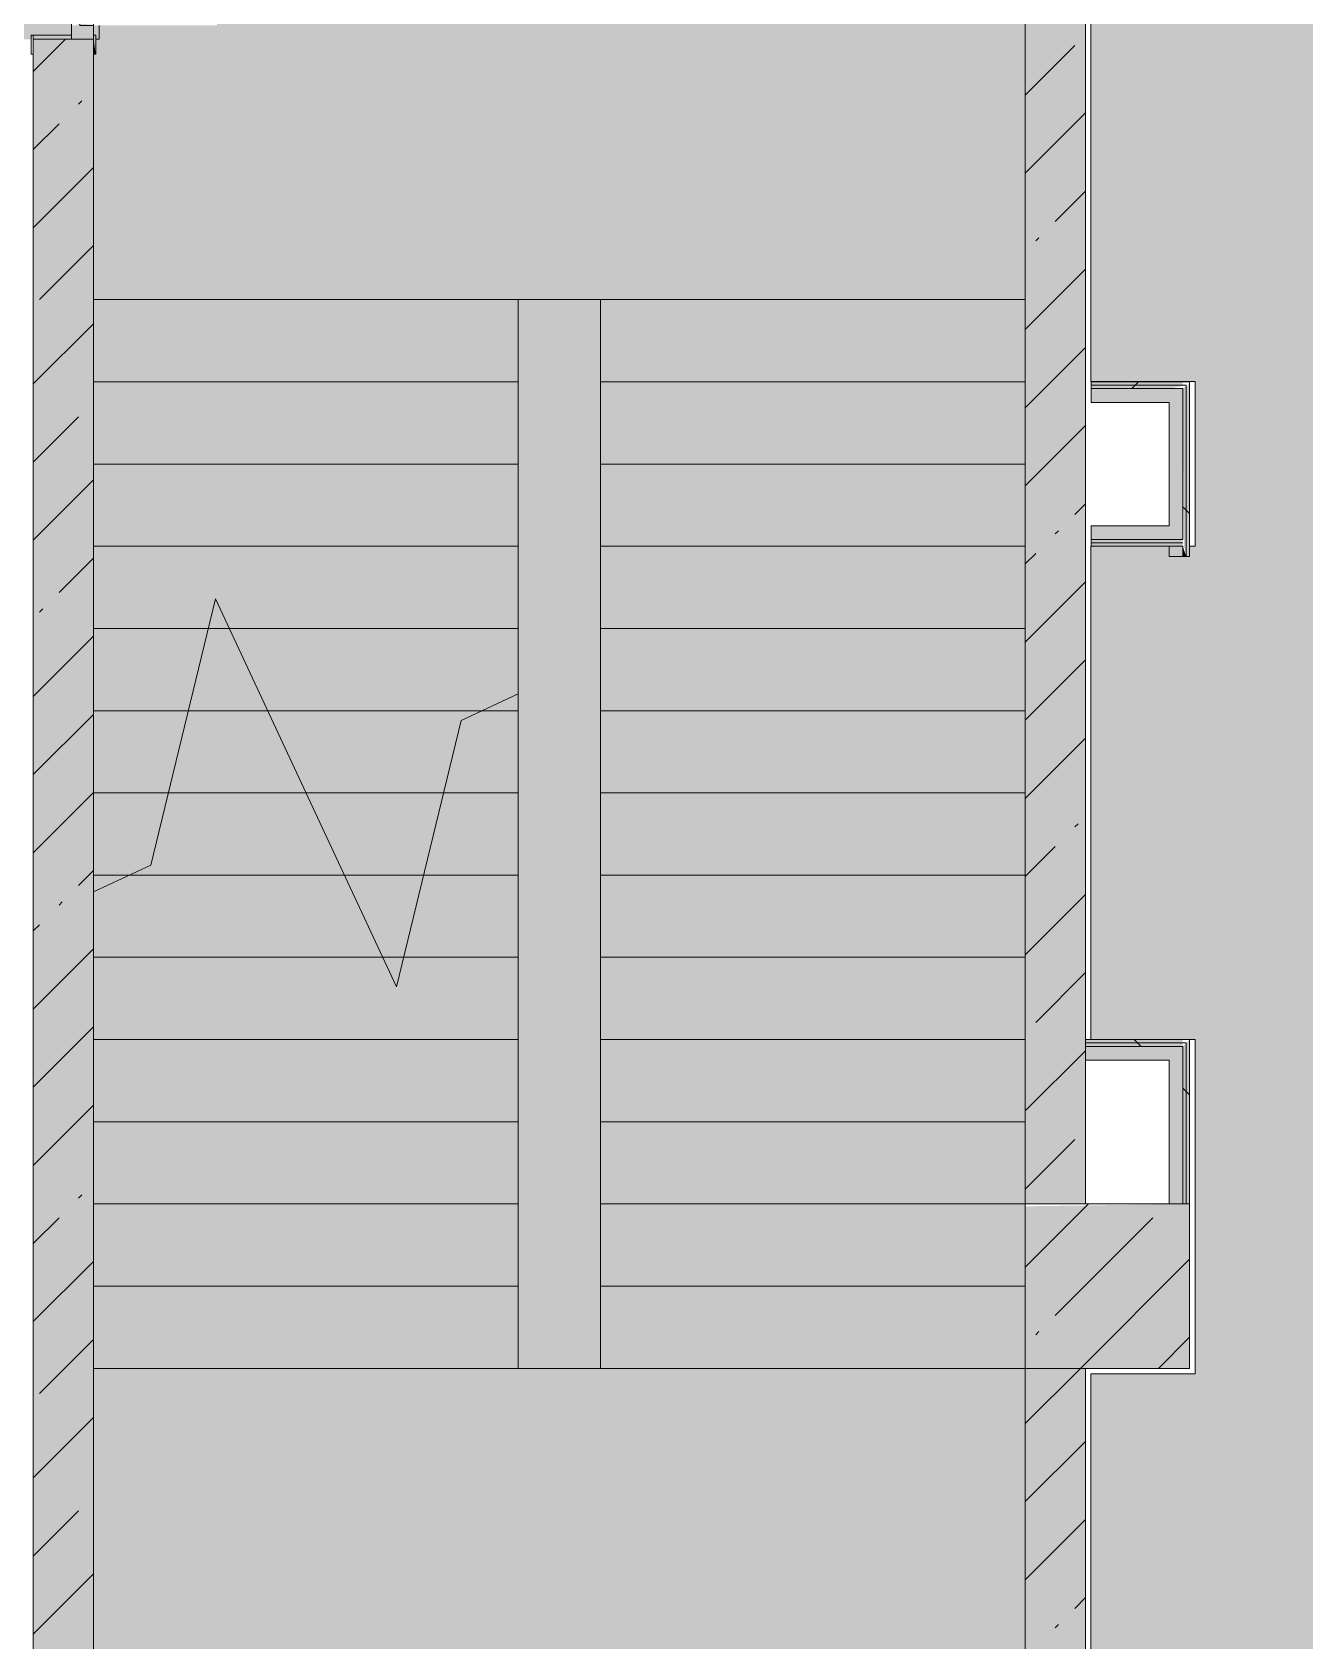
# Model space of a CAD drawing. Header units: millimetres. Extents: x -3817 to 677485, y -22715 to 103890.
# Drawn here: x -845.4 to -808.83, y -19480.21 to -19433.99 of the extents above; entities that cross this region are included whole.
import ezdxf

# ---------------------------------------------------------------- set-up
doc = ezdxf.new("R2010")
doc.units = ezdxf.units.MM
doc.layers.add('PDF _Геометрия', color=7, linetype='Continuous', true_color=0x1d1d1d)
doc.layers.add('PDF _Сплошная заливка', color=7, linetype='Continuous', true_color=0xffffff)

msp = doc.modelspace()

# ---------------------------------------------------------------- hatches: boundary and pattern name
at = {"layer": 'PDF _Сплошная заливка', "transparency": 33554559}
h = msp.add_hatch(color=256, dxfattribs=at)
h.paths.add_polyline_path([(-750.285, -19511.12), (-750.285, -19511.097), (-761.506, -19511.12), (-761.466, -19511.908), (-750.64, -19511.908), (-750.64, -19511.12)], flags=0)
h.paths.add_polyline_path([(-741.829, -19511.916), (-741.679, -19511.908), (-741.758, -19511.097), (-750.285, -19511.12), (-750.285, -19511.908), (-741.829, -19511.908)], flags=0)
h.paths.add_polyline_path([(-787.182, -19511.916), (-787.11, -19511.908), (-784.82, -19511.908), (-784.82, -19511.097), (-787.182, -19511.097)], flags=0)
h.paths.add_polyline_path([(-784.426, -19511.908), (-774.001, -19511.908), (-774.001, -19511.12), (-784.465, -19511.12), (-784.465, -19511.908)], flags=0)
h.paths.add_polyline_path([(-769.938, -19511.908), (-769.781, -19511.908), (-769.781, -19511.097), (-773.647, -19511.12), (-773.647, -19511.908), (-770.012, -19511.908)], flags=0)
h.paths.add_polyline_path([(-764.734, -19511.097), (-764.655, -19510.963), (-764.734, -19511.068)], flags=0)
h.paths.add_polyline_path([(-761.86, -19511.908), (-761.86, -19511.097), (-764.734, -19511.097), (-764.734, -19511.908)], flags=0)
h.paths.add_polyline_path([(-773.332, -19510.805), (-773.253, -19510.805), (-773.332, -19510.648)], flags=0)
h.paths.add_polyline_path([(-744.112, -19395.613), (-744.112, -19395.928), (-747.006, -19395.928), (-746.698, -19396.462), (-746.971, -19396.62), (-747.37, -19395.928), (-750.805, -19395.928), (-750.805, -19395.613), (-747.552, -19395.613), (-747.652, -19395.376), (-747.406, -19395.235), (-747.188, -19395.613), (-744.175, -19395.613)], flags=0)
h.paths.add_polyline_path([(-748.364, -19395.227), (-748.266, -19395.227), (-748.266, -19395.128)], flags=0)
h.paths.add_polyline_path([(-817.496, -19398.172), (-817.496, -19397.581), (-818.834, -19397.581), (-818.834, -19398.172), (-817.653, -19398.172)], flags=0)
h.paths.add_polyline_path([(-817.496, -19410.376), (-818.834, -19410.376), (-818.834, -19410.966), (-817.496, -19410.966), (-817.496, -19410.77)], flags=0)
h.paths.add_polyline_path([(-764.734, -19510.176), (-764.655, -19509.861), (-741.679, -19509.861), (-741.679, -19510.01), (-722.381, -19510.01), (-722.381, -19506.869), (-717.674, -19506.869), (-717.657, -19510.018), (-703.521, -19510.018), (-703.521, -19479.281), (-697.421, -19479.281), (-697.421, -19478.257), (-705.137, -19478.257), (-705.137, -19477.942), (-697.421, -19477.942), (-697.421, -19455.689), (-692.854, -19455.689), (-692.854, -19443.8), (-700.571, -19443.8), (-700.571, -19443.485), (-692.854, -19443.485), (-692.854, -19442.461), (-744.27, -19442.461), (-744.27, -19402.699), (-744.175, -19402.618), (-744.112, -19402.305), (-742.475, -19402.384), (-742.475, -19402.699), (-742.38, -19402.699), (-742.38, -19392.384), (-742.538, -19392.384), (-742.538, -19395.534), (-743.483, -19395.613), (-743.483, -19395.691), (-744.175, -19395.534), (-744.175, -19395.227), (-748.364, -19395.227), (-748.364, -19392.384), (-764.742, -19392.461), (-764.742, -19395.376), (-772.414, -19395.376), (-771.791, -19396.454), (-772.064, -19396.612), (-772.773, -19395.376), (-773.718, -19395.376), (-773.718, -19392.227), (-811.984, -19392.227), (-811.984, -19395.376), (-814.976, -19395.376), (-814.976, -19397.581), (-816.866, -19397.581), (-816.866, -19398.25), (-817.023, -19398.172), (-817.496, -19398.172), (-817.496, -19398.644), (-818.834, -19398.644), (-818.834, -19409.903), (-817.496, -19409.903), (-817.496, -19410.376), (-816.866, -19410.376), (-816.866, -19410.966), (-814.976, -19410.966), (-814.976, -19420.257), (-811.984, -19420.274), (-811.984, -19429.863), (-814.976, -19429.863), (-814.976, -19444.032), (-811.984, -19444.032), (-811.984, -19448.756), (-812.141, -19448.756), (-812.141, -19449.056), (-812.732, -19449.056), (-812.732, -19448.76), (-814.976, -19448.76), (-814.976, -19462.933), (-811.984, -19462.933), (-811.984, -19472.539), (-814.976, -19472.539), (-814.976, -19483.562), (-787.182, -19483.562), (-787.182, -19509.861), (-769.623, -19509.861), (-769.623, -19507.026), (-764.899, -19507.026), (-764.899, -19510.018), (-764.742, -19510.018), (-764.742, -19510.176)], flags=0)
h.paths.add_polyline_path([(-717.753, -19472.964), (-722.153, -19472.964), (-722.153, -19472.795), (-723.138, -19472.795), (-723.138, -19466.968), (-722.153, -19466.968), (-722.153, -19466.728), (-717.161, -19466.728), (-717.161, -19472.964), (-717.674, -19472.964)], flags=0)
h.paths.add_polyline_path([(-765.135, -19471.988), (-769.398, -19471.988), (-769.395, -19467.725), (-765.135, -19467.725), (-765.135, -19470.367)], flags=0)
h.paths.add_polyline_path([(-765.135, -19424.911), (-769.395, -19424.911), (-769.395, -19420.643), (-765.127, -19420.643), (-765.127, -19424.911)], flags=0)
h.paths.add_polyline_path([(-744.112, -19394.636), (-744.112, -19392.384), (-747.774, -19392.384), (-747.774, -19394.636), (-746.225, -19394.636)], flags=0)
h = msp.add_hatch(color=256, dxfattribs=at)
h.paths.add_polyline_path([(-845.369, -19496.79), (-843.636, -19496.79), (-843.636, -19434.192), (-845.369, -19434.192), (-845.369, -19487.065)], flags=0)
h.paths.add_polyline_path([(-843.636, -19422.775), (-843.636, -19419.468), (-845.369, -19419.468), (-845.369, -19422.775), (-844.03, -19422.775)], flags=0)
h = msp.add_hatch(color=256, dxfattribs=at)
h.paths.add_polyline_path([(-843.636, -19484.192), (-816.866, -19484.192), (-816.866, -19422.265), (-820.448, -19422.206), (-820.606, -19422.265), (-820.606, -19420.857), (-821.676, -19421.475), (-821.833, -19421.202), (-820.606, -19420.494), (-820.606, -19419.627), (-835.369, -19419.627), (-835.369, -19419.793), (-842.455, -19419.793), (-842.455, -19419.627), (-843.636, -19419.627), (-843.573, -19423.168), (-836.55, -19423.168), (-836.55, -19423.562), (-843.636, -19423.562), (-843.636, -19433.404), (-840.093, -19433.404), (-840.093, -19433.798), (-843.636, -19433.798), (-843.636, -19441.674), (-831.432, -19441.674), (-831.432, -19453.001), (-833.074, -19453.767), (-834.935, -19461.422), (-840.134, -19450.272), (-841.994, -19457.926), (-843.636, -19458.692), (-843.636, -19470.367)], flags=0)
h.paths.add_polyline_path([(-816.988, -19421.675), (-816.866, -19421.675), (-816.866, -19419.627), (-820.015, -19419.627), (-820.015, -19421.675), (-818.136, -19421.675)], flags=0)
h = msp.add_hatch(color=256, dxfattribs=at)
h.paths.add_polyline_path([(-845.526, -19541.513), (-845.526, -19523.325), (-846.542, -19523.325), (-846.542, -19541.513)], flags=0)
h.paths.add_polyline_path([(-845.762, -19434.192), (-845.432, -19434.192), (-845.369, -19434.074), (-844.266, -19434.074), (-844.266, -19433.719), (-844.03, -19433.798), (-843.636, -19433.76), (-843.636, -19423.168), (-844.266, -19423.168), (-844.266, -19422.893), (-845.432, -19422.893), (-845.432, -19422.746), (-846.542, -19422.775), (-846.542, -19434.192)], flags=0)
at = {"layer": 'PDF _Сплошная заливка', "true_color": 0xe2e2e2, "transparency": 33554559}
h = msp.add_hatch(color=254, dxfattribs=at)
h.paths.add_polyline_path([(-844.266, -19434.192), (-843.636, -19434.192), (-843.636, -19433.798), (-844.266, -19433.798), (-844.266, -19434.074)], flags=0)
h.paths.add_polyline_path([(-844.266, -19423.247), (-844.03, -19423.168), (-843.636, -19423.168), (-843.636, -19422.775), (-844.266, -19422.775), (-844.266, -19423.168)], flags=0)
at = {"layer": 'PDF _Сплошная заливка', "transparency": 33554559}
for points in [[(-816.866, -19467.657), (-815.134, -19467.657), (-815.134, -19425.139), (-816.866, -19425.139), (-816.866, -19462.933)], [(-837.243, -19444.036), (-831.432, -19444.036), (-831.432, -19441.674), (-843.636, -19441.674), (-843.636, -19444.036)], [(-839.382, -19446.398), (-831.432, -19446.398), (-831.432, -19444.036), (-843.636, -19444.036), (-843.636, -19446.398)], [(-812.732, -19444.135), (-812.338, -19444.135), (-812.338, -19444.036), (-814.968, -19444.036), (-814.968, -19444.135)], [(-812.24, -19449.056), (-812.141, -19449.056), (-812.141, -19444.036), (-812.24, -19444.233), (-812.24, -19448.756)], [(-812.732, -19444.233), (-812.338, -19444.152), (-812.338, -19444.135), (-814.968, -19444.135), (-814.968, -19444.233)], [(-812.341, -19448.662), (-812.338, -19448.599), (-812.417, -19448.563), (-814.968, -19448.563), (-814.968, -19448.662), (-812.732, -19448.662)], [(-814.968, -19448.76), (-812.338, -19448.756), (-812.341, -19448.662), (-814.968, -19448.662), (-814.968, -19448.756)], [(-838.636, -19451.122), (-831.432, -19451.122), (-831.432, -19448.76), (-843.636, -19448.76), (-843.636, -19451.122), (-840.341, -19451.122), (-840.134, -19450.272), (-839.737, -19451.122)], [(-812.338, -19467.657), (-812.24, -19467.657), (-812.24, -19463.031), (-812.338, -19463.13), (-812.338, -19463.524)], [(-812.24, -19467.657), (-812.141, -19467.657), (-812.141, -19462.933), (-812.24, -19463.031), (-812.24, -19463.524)], [(-814.976, -19472.382), (-812.141, -19472.382), (-812.141, -19467.657), (-816.866, -19467.725), (-816.866, -19472.382)], [(-815.147, -19484.192), (-815.134, -19484.142), (-815.134, -19472.382), (-816.866, -19472.382), (-816.866, -19484.192)]]:
    msp.add_hatch(color=256, dxfattribs=at).paths.add_polyline_path(points)
at = {"layer": 'PDF _Сплошная заливка', "true_color": 0xe7e7e7, "transparency": 33554559}
h = msp.add_hatch(color=254, dxfattribs=at)
h.paths.add_polyline_path([(-812.338, -19449.056), (-812.338, -19448.76), (-812.732, -19448.76), (-812.732, -19449.056)], flags=0)
h.paths.add_polyline_path([(-812.417, -19448.563), (-812.338, -19448.563), (-812.338, -19444.233), (-812.732, -19444.233), (-812.732, -19448.563)], flags=0)
at = {"layer": 'PDF _Сплошная заливка', "transparency": 33554559}
h = msp.add_hatch(color=256, dxfattribs=at)
h.paths.add_polyline_path([(-832.469, -19453.485), (-831.432, -19453.001), (-831.432, -19451.122), (-839.737, -19451.122), (-838.636, -19453.485), (-833.074, -19453.485)], flags=0)
h.paths.add_polyline_path([(-840.915, -19453.485), (-840.341, -19451.122), (-843.636, -19451.122), (-843.636, -19453.485), (-841.489, -19453.485)], flags=0)
h = msp.add_hatch(color=256, dxfattribs=at)
h.paths.add_polyline_path([(-837.534, -19455.847), (-833.58, -19455.847), (-833.074, -19453.767), (-832.469, -19453.485), (-838.636, -19453.485)], flags=0)
h.paths.add_polyline_path([(-843.636, -19455.847), (-841.489, -19455.847), (-840.915, -19453.485), (-843.636, -19453.485)], flags=0)
h = msp.add_hatch(color=256, dxfattribs=at)
h.paths.add_polyline_path([(-835.331, -19458.209), (-834.154, -19458.209), (-833.58, -19455.847), (-837.534, -19455.847), (-836.433, -19458.209)], flags=0)
h.paths.add_polyline_path([(-842.6, -19458.209), (-841.994, -19457.926), (-841.489, -19455.847), (-843.636, -19455.847), (-843.636, -19458.209)], flags=0)
at = {"layer": 'PDF _Сплошная заливка', "true_color": 0xe7e7e7, "transparency": 33554559}
msp.add_hatch(color=254, dxfattribs=at).paths.add_polyline_path([(-815.106, -19463.524), (-812.732, -19463.524), (-812.732, -19463.13), (-815.134, -19463.13), (-815.134, -19463.524)])

# ---------------------------------------------------------------- linework, layer by layer
at = {"layer": 'PDF _Геометрия', "color": 253, "lineweight": 9, "true_color": 0xaaaaaa}
for points in [[(-816.866, -19410.966), (-814.976, -19410.966), (-814.976, -19420.257), (-811.984, -19420.257), (-811.984, -19429.863), (-814.976, -19429.863), (-814.976, -19444.032), (-811.984, -19444.032), (-811.984, -19448.756), (-812.147, -19448.756)], [(-843.636, -19458.692), (-843.636, -19484.192), (-816.866, -19484.192), (-816.866, -19422.265)], [(-843.573, -19434.192), (-843.479, -19434.192), (-843.479, -19433.798)], [(-843.636, -19434.625), (-843.636, -19441.674)], [(-814.976, -19448.756), (-814.976, -19462.933), (-811.984, -19462.933), (-811.984, -19472.539), (-814.976, -19472.539), (-814.976, -19483.562), (-787.182, -19483.562), (-787.182, -19509.861)]]:
    msp.add_lwpolyline(points, dxfattribs=at)
at = {"layer": 'PDF _Геометрия', "color": 7, "lineweight": 9}
for points in [[(-816.866, -19441.674), (-816.866, -19419.627), (-843.636, -19419.627), (-843.636, -19441.674), (-829.07, -19441.674)], [(-812.732, -19463.524), (-812.732, -19467.657), (-812.141, -19467.657), (-812.141, -19462.933), (-812.24, -19462.933), (-812.732, -19462.933), (-815.134, -19462.933), (-815.134, -19429.863), (-812.732, -19429.863), (-812.24, -19429.863), (-812.141, -19429.863), (-812.141, -19425.139), (-812.732, -19425.139), (-812.732, -19429.273), (-815.134, -19429.273), (-815.134, -19425.139), (-816.866, -19425.139), (-816.866, -19467.657), (-815.134, -19467.657), (-815.134, -19463.524)], [(-816.866, -19472.382), (-816.866, -19441.674), (-829.07, -19441.674), (-829.07, -19472.382), (-816.866, -19472.382), (-829.07, -19472.382), (-831.432, -19472.382), (-843.636, -19472.382), (-843.636, -19484.192), (-816.866, -19484.192)], [(-831.432, -19444.036), (-831.432, -19446.398), (-831.432, -19448.76), (-831.432, -19451.122), (-831.432, -19453.001), (-831.432, -19472.382), (-843.636, -19472.382), (-843.636, -19458.692), (-843.636, -19458.209), (-843.636, -19455.847), (-843.636, -19453.485), (-843.636, -19451.122), (-843.636, -19448.76), (-843.636, -19446.398), (-831.432, -19446.398), (-843.636, -19446.398), (-843.636, -19444.036), (-843.636, -19441.674), (-831.432, -19441.674)], [(-843.636, -19444.036), (-831.432, -19444.036)], [(-816.866, -19444.036), (-829.07, -19444.036)], [(-814.968, -19444.627), (-812.732, -19444.627), (-812.732, -19448.17), (-814.968, -19448.17), (-814.968, -19448.76), (-812.732, -19448.76), (-812.732, -19449.056), (-812.141, -19449.056), (-812.141, -19444.036), (-812.24, -19444.036), (-812.732, -19444.036), (-814.968, -19444.036)], [(-816.866, -19446.398), (-829.07, -19446.398)], [(-843.636, -19448.76), (-831.432, -19448.76)], [(-816.866, -19448.76), (-829.07, -19448.76)], [(-839.737, -19451.122), (-831.432, -19451.122), (-839.737, -19451.122), (-840.341, -19451.122), (-843.636, -19451.122), (-840.341, -19451.122)], [(-816.866, -19451.122), (-829.07, -19451.122)], [(-843.636, -19453.485), (-840.915, -19453.485), (-838.636, -19453.485), (-840.915, -19453.485)], [(-838.636, -19453.485), (-832.469, -19453.485), (-831.432, -19453.485), (-832.469, -19453.485)], [(-816.866, -19453.485), (-829.07, -19453.485)], [(-843.636, -19455.847), (-841.489, -19455.847), (-837.534, -19455.847), (-841.489, -19455.847)], [(-837.534, -19455.847), (-833.58, -19455.847), (-831.432, -19455.847), (-833.58, -19455.847)], [(-816.866, -19455.847), (-829.07, -19455.847)], [(-843.636, -19458.209), (-842.6, -19458.209), (-836.433, -19458.209), (-842.6, -19458.209)], [(-836.433, -19458.209), (-834.154, -19458.209), (-831.432, -19458.209), (-834.154, -19458.209)], [(-816.866, -19458.209), (-829.07, -19458.209)], [(-835.331, -19460.571), (-834.728, -19460.571), (-831.432, -19460.571), (-834.728, -19460.571), (-835.331, -19460.571), (-843.636, -19460.571)], [(-816.866, -19460.571), (-829.07, -19460.571)], [(-843.636, -19462.933), (-831.432, -19462.933)], [(-816.866, -19462.933), (-829.07, -19462.933)], [(-843.636, -19465.295), (-831.432, -19465.295)], [(-816.866, -19465.295), (-829.07, -19465.295)], [(-843.636, -19467.657), (-831.432, -19467.657)], [(-816.866, -19467.657), (-829.07, -19467.657)], [(-812.141, -19467.657), (-816.866, -19467.657), (-816.866, -19472.382), (-812.141, -19472.382)], [(-843.636, -19470.019), (-831.432, -19470.019)], [(-816.866, -19470.019), (-829.07, -19470.019)]]:
    msp.add_lwpolyline(points, close=True, dxfattribs=at)
at = {"layer": 'PDF _Геометрия', "color": 253, "lineweight": 9, "true_color": 0xaaaaaa}
for points in [[(-843.636, -19433.798), (-844.03, -19433.798), (-844.03, -19433.719), (-844.266, -19433.719), (-844.266, -19434.192), (-843.636, -19434.192)], [(-845.432, -19434.074), (-845.432, -19434.625), (-845.369, -19434.625), (-845.369, -19434.074)], [(-845.369, -19434.074), (-845.369, -19434.192), (-844.266, -19434.192), (-844.266, -19434.074)], [(-843.636, -19434.074), (-843.636, -19434.625), (-843.573, -19434.625), (-843.573, -19434.074)]]:
    msp.add_lwpolyline(points, close=True, dxfattribs=at)
at = {"layer": 'PDF _Геометрия', "color": 7, "lineweight": 9}
for points in [[(-845.369, -19435.118), (-844.442, -19434.192)], [(-843.636, -19434.192), (-845.369, -19434.192)], [(-816.866, -19435.8), (-815.442, -19434.377)], [(-845.369, -19434.625), (-845.369, -19496.79), (-843.636, -19496.79), (-843.636, -19485.924), (-831.983, -19485.924), (-831.983, -19491.436), (-831.983, -19501.436), (-830.251, -19501.436), (-830.251, -19493.168), (-816.866, -19493.168), (-816.866, -19507.026), (-815.134, -19507.026), (-815.134, -19485.924), (-815.134, -19484.35), (-815.134, -19484.192)], [(-812.535, -19486.436), (-812.535, -19489.143), (-812.535, -19484.35), (-790.646, -19484.35), (-790.646, -19486.476), (-790.016, -19486.476), (-787.339, -19486.476), (-787.339, -19485.846), (-787.339, -19484.35), (-787.339, -19483.72), (-815.134, -19483.72), (-815.134, -19472.382), (-816.866, -19472.382), (-816.866, -19484.192), (-843.636, -19484.192), (-843.636, -19434.625)], [(-844.066, -19436.06), (-843.972, -19435.967)], [(-845.369, -19437.363), (-844.627, -19436.622)], [(-816.866, -19438.045), (-815.134, -19436.313)], [(-845.369, -19439.608), (-843.636, -19437.876)], [(-816.004, -19439.428), (-815.134, -19438.558)], [(-816.565, -19439.989), (-816.471, -19439.896)], [(-845.188, -19441.673), (-843.636, -19440.121)], [(-816.866, -19442.535), (-815.134, -19440.803)], [(-831.432, -19441.674), (-843.636, -19441.674)], [(-845.369, -19444.098), (-843.636, -19442.366)], [(-816.866, -19444.78), (-815.134, -19443.048)], [(-813.804, -19444.233), (-813.705, -19444.135), (-813.607, -19444.036)], [(-812.24, -19449.056), (-812.24, -19444.135), (-812.338, -19444.135), (-812.732, -19444.135), (-814.968, -19444.135)], [(-814.968, -19448.563), (-812.732, -19448.563), (-812.338, -19448.563), (-812.338, -19444.233), (-812.732, -19444.233), (-814.968, -19444.233)], [(-845.369, -19446.343), (-844.066, -19445.04)], [(-816.866, -19447.025), (-815.134, -19445.293)], [(-845.369, -19448.588), (-843.636, -19446.856)], [(-815.442, -19447.846), (-815.134, -19447.538)], [(-812.141, -19447.824), (-812.24, -19447.725), (-812.338, -19447.627)], [(-816.004, -19448.408), (-815.91, -19448.314)], [(-812.338, -19448.662), (-812.732, -19448.662), (-814.968, -19448.662)], [(-844.627, -19450.091), (-843.636, -19449.101)], [(-816.866, -19449.27), (-816.565, -19448.969)], [(-812.338, -19449.056), (-812.338, -19448.76), (-812.732, -19448.76)], [(-816.866, -19451.515), (-815.134, -19449.783)], [(-845.188, -19450.653), (-845.095, -19450.559)], [(-843.636, -19458.692), (-841.994, -19457.926), (-840.134, -19450.272), (-834.935, -19461.422), (-833.074, -19453.767), (-831.432, -19453.001)], [(-845.369, -19453.078), (-843.636, -19451.346)], [(-816.866, -19453.76), (-815.134, -19452.028)], [(-845.369, -19455.323), (-843.636, -19453.591)], [(-816.866, -19456.005), (-815.134, -19454.273)], [(-845.369, -19457.568), (-843.636, -19455.836)], [(-815.442, -19456.826), (-815.349, -19456.733)], [(-816.866, -19458.25), (-816.004, -19457.388)], [(-844.066, -19458.51), (-843.636, -19458.081)], [(-816.866, -19460.495), (-815.134, -19458.763)], [(-844.627, -19459.071), (-844.534, -19458.978)], [(-845.369, -19459.813), (-845.188, -19459.633)], [(-845.369, -19462.058), (-843.636, -19460.326)], [(-816.565, -19462.439), (-815.134, -19461.008)], [(-845.369, -19464.303), (-843.636, -19462.571)], [(-815.134, -19462.933), (-815.134, -19463.031)], [(-812.24, -19467.657), (-812.24, -19463.031), (-812.338, -19463.031), (-812.732, -19463.031), (-815.134, -19463.031), (-815.134, -19463.13)], [(-813.538, -19463.13), (-813.636, -19463.031), (-813.735, -19462.933)], [(-816.866, -19464.985), (-815.134, -19463.253)], [(-812.338, -19467.657), (-812.338, -19463.13), (-812.732, -19463.13), (-815.134, -19463.13), (-815.134, -19463.524)], [(-812.141, -19464.526), (-812.24, -19464.428), (-812.338, -19464.33)], [(-845.369, -19466.548), (-843.636, -19464.816)], [(-816.866, -19467.23), (-815.442, -19465.806)], [(-844.066, -19467.49), (-843.972, -19467.397)], [(-816.866, -19469.475), (-815.048, -19467.657)], [(-845.369, -19468.793), (-844.627, -19468.051)], [(-816.004, -19470.858), (-813.197, -19468.051)], [(-845.369, -19471.038), (-843.636, -19469.306)], [(-816.866, -19473.965), (-815.282, -19472.382), (-812.141, -19469.241)], [(-816.565, -19471.419), (-816.471, -19471.326)], [(-845.188, -19473.103), (-843.636, -19471.551)], [(-813.037, -19472.382), (-812.141, -19471.486)], [(-845.369, -19475.528), (-843.636, -19473.796)], [(-816.866, -19476.21), (-815.134, -19474.478)], [(-845.369, -19477.773), (-844.066, -19476.47)], [(-816.866, -19478.455), (-815.134, -19476.723)], [(-845.369, -19480.018), (-843.636, -19478.286)], [(-815.442, -19479.276), (-815.134, -19478.968)], [(-816.004, -19479.838), (-815.91, -19479.744)]]:
    msp.add_lwpolyline(points, dxfattribs=at)
at = {"layer": 'PDF _Сплошная заливка', "color": 254, "lineweight": 60, "true_color": 0xe2e2e2, "transparency": 33554559}
for points in [[(-844.266, -19434.192), (-844.266, -19434.074), (-845.369, -19434.192), (-845.369, -19434.074)], [(-843.636, -19434.625), (-843.573, -19434.625), (-843.636, -19434.192)]]:
    msp.add_solid(points, dxfattribs=at)
at = {"layer": 'PDF _Сплошная заливка', "color": 254, "lineweight": 60, "true_color": 0xe7e7e7, "transparency": 33554559}
for points in [[(-812.732, -19444.627), (-812.732, -19444.233), (-814.968, -19444.627), (-814.968, -19444.233)], [(-812.732, -19448.563), (-812.732, -19448.17), (-814.968, -19448.563), (-814.968, -19448.17)], [(-812.338, -19467.657), (-812.338, -19463.13), (-812.732, -19467.657), (-812.732, -19463.13)]]:
    msp.add_solid(points, dxfattribs=at)
at = {"layer": 'PDF _Сплошная заливка', "lineweight": 60, "transparency": 33554559}
for points in [[(-812.24, -19449.056), (-812.24, -19444.135), (-812.3, -19448.756), (-812.338, -19444.233)], [(-843.636, -19448.76), (-831.432, -19448.76), (-843.636, -19446.398), (-831.432, -19446.398)], [(-812.338, -19449.056), (-812.24, -19449.056), (-812.338, -19448.76)], [(-843.636, -19458.692), (-842.6, -19458.209), (-843.636, -19458.209)], [(-835.331, -19460.571), (-834.728, -19460.571), (-836.433, -19458.209), (-834.154, -19458.209)], [(-834.935, -19461.422), (-834.728, -19460.571), (-835.331, -19460.571)], [(-815.134, -19463.031), (-812.338, -19463.031), (-815.134, -19462.933), (-812.338, -19462.933)], [(-815.134, -19463.13), (-812.338, -19463.13), (-815.134, -19463.031), (-812.341, -19463.031)]]:
    msp.add_solid(points, dxfattribs=at)

doc.saveas('drawing.dxf')
